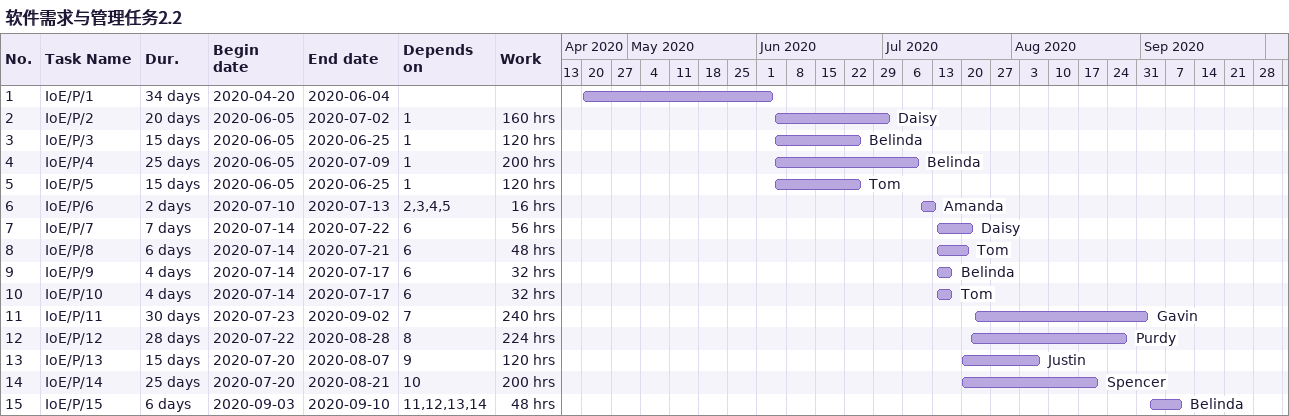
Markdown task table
软件需求与管理任务2.2

| ID | Task | Duration | Start | Finish | Predecessors | Resources | Work (h) |
|---|---|---|---|---|---|---|---|
| 1 | IoE/P/1 | 34d | 2020-04-20 | 2020-06-04 |  |  |  |
| 2 | IoE/P/2 | 20d | 2020-06-05 | 2020-07-02 | 1 | Daisy | 160 |
| 3 | IoE/P/3 | 15d | 2020-06-05 | 2020-06-25 | 1 | Belinda | 120 |
| 4 | IoE/P/4 | 25d | 2020-06-05 | 2020-07-09 | 1 | Belinda | 200 |
| 5 | IoE/P/5 | 15d | 2020-06-05 | 2020-06-25 | 1 | Tom | 120 |
| 6 | IoE/P/6 | 2d | 2020-07-10 | 2020-07-13 | 2, 3, 4, 5 | Amanda | 16 |
| 7 | IoE/P/7 | 7d | 2020-07-14 | 2020-07-22 | 6 | Daisy | 56 |
| 8 | IoE/P/8 | 6d | 2020-07-14 | 2020-07-21 | 6 | Tom | 48 |
| 9 | IoE/P/9 | 4d | 2020-07-14 | 2020-07-17 | 6 | Belinda | 32 |
| 10 | IoE/P/10 | 4d | 2020-07-14 | 2020-07-17 | 6 | Tom | 32 |
| 11 | IoE/P/11 | 30d | 2020-07-23 | 2020-09-02 | 7 | Gavin | 240 |
| 12 | IoE/P/12 | 28d | 2020-07-22 | 2020-08-28 | 8 | Purdy | 224 |
| 13 | IoE/P/13 | 15d | 2020-07-20 | 2020-08-07 | 9 | Justin | 120 |
| 14 | IoE/P/14 | 25d | 2020-07-20 | 2020-08-21 | 10 | Spencer | 200 |
| 15 | IoE/P/15 | 6d | 2020-09-03 | 2020-09-10 | 11, 12, 13, 14 | Belinda | 48 |
